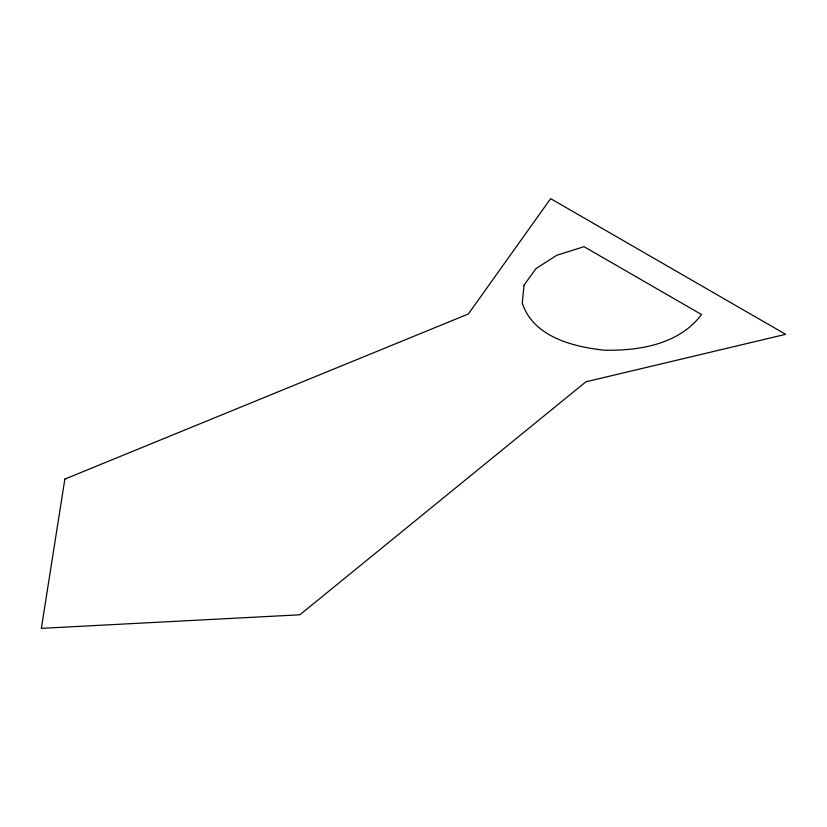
<?xml version="1.0" encoding="UTF-8"?>
<svg xmlns="http://www.w3.org/2000/svg" width="827" height="827" viewBox="0 0 827 827"><rect width="100%" height="100%" fill="white"/><g stroke="black" fill="none" stroke-linecap="round" stroke-linejoin="round"><path stroke-width="1.24" d="M524.039 285.129L522.24 303.023C533.322 336.837 572.47 346.627 603.917 350.172C638.992 351.02 679.184 344.425 701.513 314.518L584.007 246.673L556.767 255.274L535.999 268.589L524.039 285.129M64.847 479.102L41.35 628.355L299.87 614.792L585.888 381.816L785.65 334.325L550.627 198.645L468.371 313.971L64.847 479.102"/></g></svg>
